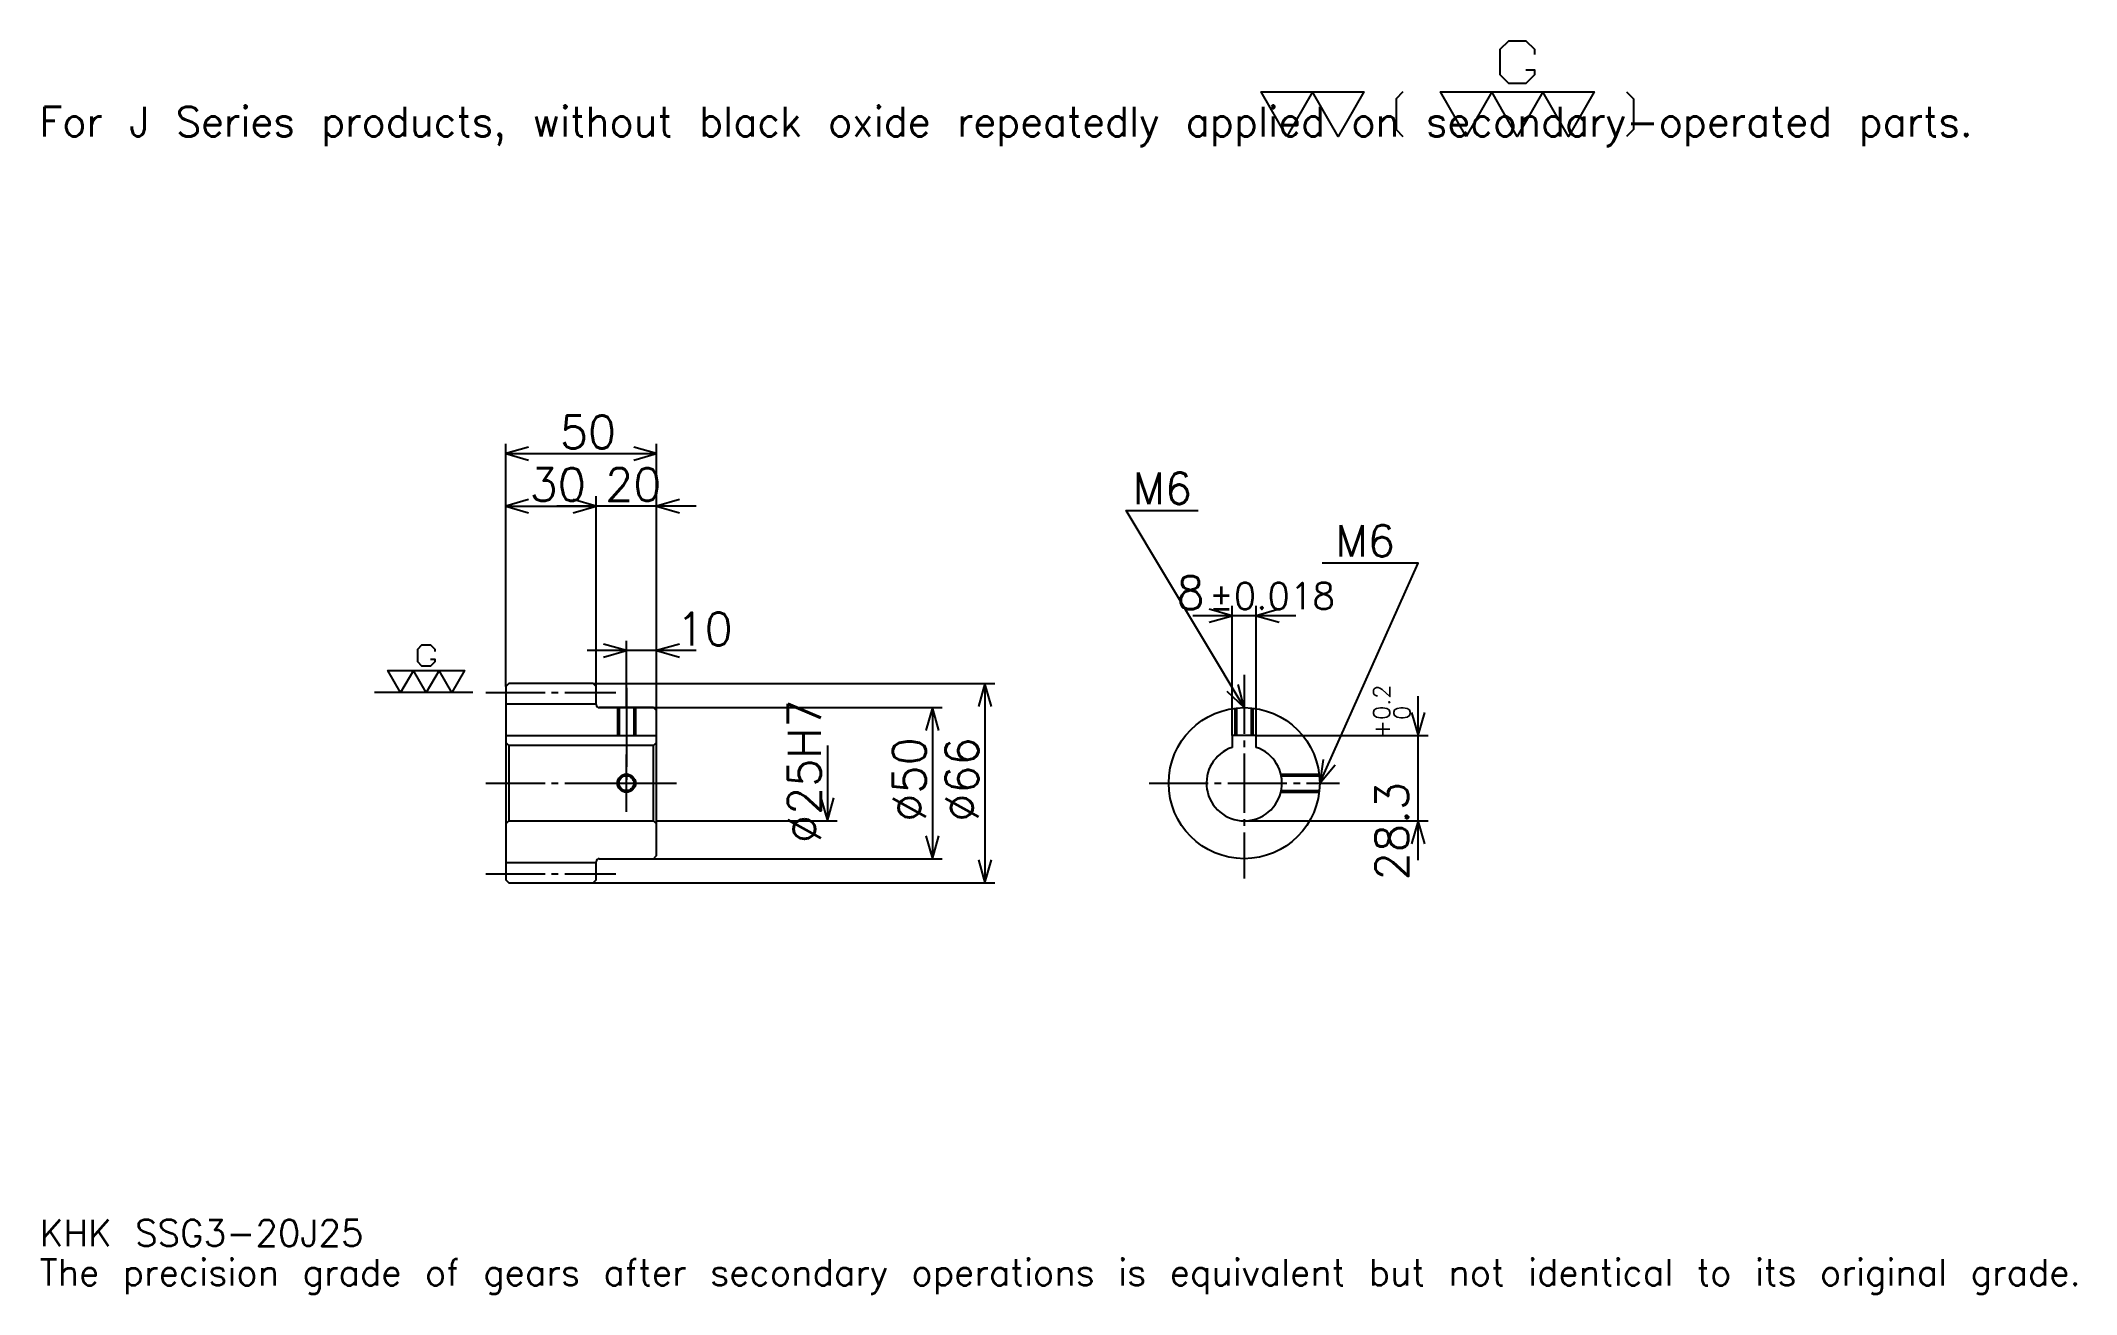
# Model space of a CAD drawing. Extents: x 22 to 696, y 8 to 423.
import ezdxf

# ---------------------------------------------------------------- set-up
doc = ezdxf.new("R2010")
doc.units = 0
doc.linetypes.add('DASHDOT', pattern=[26.086956, 19.565217, -2.173913, 2.173913, -2.173913])
doc.layers.get('0').update_dxf_attribs({"linetype": 'CONTINUOUS'})
doc.layers.add('DASHDOT', color=6, linetype='DASHDOT')
doc.styles.add('KANJI', font='TXT', dxfattribs={"bigfont": 'BIGFONT'})

msp = doc.modelspace()

# ---------------------------------------------------------------- linework, layer by layer
at = {"color": 5}
for p, q in [((176.086945, 210.17392), (176.086945, 289.521759)), ((176.086945, 286.260864), (226.086945, 286.260864)), ((226.086945, 210.17392), (226.086945, 289.521759)), ((206.086945, 210.17392), (206.086945, 272.130432)), ((176.086945, 268.869568), (206.086945, 268.869568)), ((239.130432, 268.869568), (193.043472, 268.869568)), ((437.695648, 232.608704), (403.608704, 232.608704)), ((416.652161, 192.973923), (416.652161, 235.869568)), ((424.652161, 192.973923), (424.652161, 235.869568)), ((216.086945, 210.17392), (216.086945, 224.304352)), ((239.130432, 221.043488), (203.043472, 221.043488)), ((176.086945, 209.17392), (176.086945, 210.17392)), ((205.086945, 210.17392), (226.086945, 210.17392)), ((206.086945, 209.17392), (206.086945, 210.17392)), ((216.086945, 202.17392), (216.086945, 210.17392)), ((216.086945, 202.17392), (216.086945, 210.17392)), ((226.086945, 210.17392), (338.043457, 210.17392)), ((226.086945, 201.17392), (226.086945, 210.17392)), ((334.782593, 210.17392), (334.782593, 144.17392)), ((478.260864, 151.630447), (478.260864, 206.017395)), ((207.086945, 202.17392), (226.086945, 202.17392)), ((226.086945, 202.17392), (320.652161, 202.17392)), ((317.391296, 202.17392), (317.391296, 152.17392)), ((282.608704, 189.67392), (282.608704, 164.67392)), ((424.652161, 192.973923), (481.521729, 192.973923)), ((226.086945, 164.67392), (285.869568, 164.67392)), ((420.652161, 164.67392), (481.521729, 164.67392)), ((207.086945, 152.17392), (226.086945, 152.17392)), ((226.086945, 152.17392), (320.652161, 152.17392)), ((205.086945, 144.17392), (226.086945, 144.17392)), ((226.086945, 144.17392), (338.043457, 144.17392))]:
    msp.add_line(p, q, dxfattribs=at)
at = {"color": 7}
msp.add_line((165.217377, 207.17392), (132.608688, 207.17392), dxfattribs=at)
at = {"color": 4}
for p, q in [((176.086945, 203.42392), (206.086945, 203.42392)), ((176.086945, 192.973923), (226.086945, 192.973923)), ((177.086945, 189.67392), (177.086945, 164.67392)), ((225.086945, 189.67392), (226.086945, 190.67392)), ((225.086945, 164.67392), (226.086945, 163.67392)), ((176.086945, 150.92392), (206.086945, 150.92392))]:
    msp.add_line(p, q, dxfattribs=at)
at = {"color": 7}
for points in [[(513.913086, 413.347839), (516.739136, 413.347839), (516.739136, 411.652191), (513.913086, 408.82608), (508.260895, 408.82608), (505.434814, 411.652191), (505.434814, 420.130432), (508.260895, 422.956512), (513.913086, 422.956512), (516.739136, 420.130432), (516.739136, 418.434784)], [(434.782623, 391.304352), (426.304352, 406), (460.217407, 406), (451.739136, 391.304352), (443.260895, 406), (434.782623, 391.304352)], [(473.217407, 406), (470.956543, 403.739136), (470.956543, 393.565216), (473.217407, 391.304352)], [(494.130432, 391.304352), (485.652191, 406), (536.521729, 406), (528.043518, 391.304352), (519.565247, 406), (511.086975, 391.304352), (502.608704, 406), (494.130432, 391.304352)], [(547.260864, 406), (549.521729, 403.739136), (549.521729, 393.565216), (547.260864, 391.304352)], [(151.195648, 218.195663), (152.608688, 218.195663), (152.608688, 217.347839), (151.195648, 215.934784), (148.369553, 215.934784), (146.956512, 217.347839), (146.956512, 221.58696), (148.369553, 223), (151.195648, 223), (152.608688, 221.58696), (152.608688, 220.739136)], [(141.304337, 207.17392), (137.065201, 214.521744), (162.499985, 214.521744), (158.260864, 207.17392), (154.021729, 214.521744), (149.782593, 207.17392), (145.543472, 214.521744), (141.304337, 207.17392)]]:
    msp.add_lwpolyline(points, dxfattribs=at)
at = {"color": 5}
for points in [[(183.695633, 288.434784), (176.086945, 286.260864), (183.695633, 284.086975)], [(218.478241, 284.086975), (226.086945, 286.260864), (218.478241, 288.434784)], [(183.695633, 271.043488), (176.086945, 268.869568), (183.695633, 266.695648)], [(198.478241, 266.695648), (206.086945, 268.869568), (198.478241, 271.043488)], [(198.478241, 266.695648), (206.086945, 268.869568), (198.478241, 271.043488)], [(233.695648, 271.043488), (226.086945, 268.869568), (233.695648, 266.695648)], [(420.652161, 202.17392), (381.521729, 267.391296), (405.434753, 267.391296)], [(445.652161, 177.17392), (478.260864, 250), (446.521729, 250)], [(409.043457, 230.434784), (416.652161, 232.608704), (409.043457, 234.782623)], [(432.260864, 234.782623), (424.652161, 232.608704), (432.260864, 230.434784)], [(208.478241, 218.869568), (216.086945, 221.043488), (208.478241, 223.217392)], [(233.695648, 223.217392), (226.086945, 221.043488), (233.695648, 218.869568)], [(336.956512, 202.565216), (334.782593, 210.17392), (332.608673, 202.565216)], [(414.873413, 207.579849), (420.652161, 202.17392), (418.601624, 209.816788)], [(319.565216, 194.565216), (317.391296, 202.17392), (315.217377, 194.565216)], [(476.086945, 200.582611), (478.260864, 192.973923), (480.434784, 200.582611)], [(446.777466, 185.006653), (445.652161, 177.17392), (450.745667, 183.229858)], [(280.434784, 172.282608), (282.608704, 164.67392), (284.782593, 172.282608)], [(480.434784, 157.065231), (478.260864, 164.67392), (476.086945, 157.065231)], [(315.217377, 159.782623), (317.391296, 152.17392), (319.565216, 159.782623)], [(332.608673, 151.782623), (334.782593, 144.17392), (336.956512, 151.782623)]]:
    msp.add_lwpolyline(points, dxfattribs=at)
at = {"color": 4}
for points in [[(206.086945, 203.17392), (206.086945, 209.17392), (205.086945, 210.17392), (177.086945, 210.17392), (176.086945, 209.17392), (176.086945, 163.67392)], [(207.086945, 152.17392), (225.086945, 152.17392), (226.086945, 153.17392), (226.086945, 201.17392), (225.086945, 202.17392), (207.086945, 202.17392)], [(213.086945, 202.17392), (213.086945, 192.973923)], [(213.626953, 202.17392), (213.626953, 192.973923)], [(218.546936, 202.17392), (218.546936, 192.973923)], [(219.086945, 202.17392), (219.086945, 192.973923)], [(417.652161, 192.973923), (417.652161, 201.993271)], [(418.192139, 192.973923), (418.192139, 202.052597)], [(423.112183, 192.973923), (423.112183, 202.052597)], [(423.652161, 192.973923), (423.652161, 201.993271)], [(176.086945, 163.67392), (177.086945, 164.67392), (225.086945, 164.67392), (225.086945, 189.67392), (177.086945, 189.67392), (176.086945, 190.67392)], [(424.652161, 189.016632), (424.652161, 192.973923), (416.652161, 192.973923), (416.652161, 189.016632)], [(432.786835, 180.17392), (445.471497, 180.17392)], [(432.907715, 179.633926), (445.530823, 179.633926)], [(432.786835, 174.17392), (445.471497, 174.17392)], [(432.907715, 174.713913), (445.530823, 174.713913)], [(176.086945, 163.67392), (176.086945, 145.17392), (177.086945, 144.17392), (205.086945, 144.17392), (206.086945, 145.17392), (206.086945, 151.17392)]]:
    msp.add_lwpolyline(points, dxfattribs=at)
for centre, radius in [((420.652161, 177.17392), 25), ((216.086945, 177.17392), 2.46)]:
    msp.add_circle(centre, radius, dxfattribs=at)
at = {"color": 7}
msp.add_circle((216.086945, 177.17392), 3, dxfattribs=at)
at = {"color": 4}
for centre, radius, start, end in [((207.086945, 203.17392), 1, 180, 270), ((420.652161, 177.17392), 12.5, 108.662925185, 71.337074815), ((207.086945, 151.17392), 1, 90, 180)]:
    msp.add_arc(centre, radius, start, end, dxfattribs=at)
at = {"layer": 'DASHDOT', "color": 7}
for p, q in [((420.652161, 213.043488), (420.652161, 145.652176)), ((169.565201, 207.17392), (212.608688, 207.17392)), ((216.086945, 202.17392), (216.086945, 177.17392)), ((169.565201, 177.17392), (232.608688, 177.17392)), ((389.130432, 177.17392), (452.173889, 177.17392)), ((169.565201, 147.17392), (212.608688, 147.17392))]:
    msp.add_line(p, q, dxfattribs=at)
for points in [[(216.086945, 208.695663), (216.086945, 186.452179)], [(216.086945, 167.652176), (216.086945, 186.695663)], [(206.565201, 177.17392), (225.608688, 177.17392)]]:
    msp.add_lwpolyline(points, dxfattribs=at)

# ---------------------------------------------------------------- texts
at = {"color": 7, "style": 'KANJI'}
for s, height, p in [('For J Series products, without black oxide repeatedly applied on secondary-operated parts.', 9.782609, (21.73913, 391.304352)), ('50', 10.869565, (194.021729, 288)), ('30', 10.869565, (184.021729, 270.608704)), ('20', 10.869565, (209.021729, 270.608704)), ('M6', 10.434783, (383.695618, 269.565216)), ('M6', 10.434783, (450.869568, 252.17392)), ('8', 10.869565, (398.21521, 234.782623)), ('%%p0.018', 8.695652, (408.974762, 234.782623)), ('10', 10.869565, (232.608688, 222.782623)), ('KHK SSG3-20J25', 8.695652, (21.73913, 23.913044)), ('The precision grade of gears after secondary operations is equivalent but not identical to its original grade.', 8.695652, (21.73913, 10.869565))]:
    msp.add_text(s, height=height, dxfattribs=at).set_placement(p)
for s, height, p in [('0.2', 5.434783, (468.913025, 198.135635)), ('%%c25H7', 10.869565, (280.434784, 157.33696)), ('+', 5.434783, (468.913025, 192.048676)), ('0', 5.434783, (475.652161, 198.135635)), ('%%c50', 10.869565, (315.217377, 164.402176)), ('%%c66', 10.869565, (332.608673, 164.402176)), ('28.3', 10.869565, (475, 145.000885))]:
    msp.add_text(s, height=height, rotation=90, dxfattribs=at).set_placement(p)

doc.saveas('drawing.dxf')
